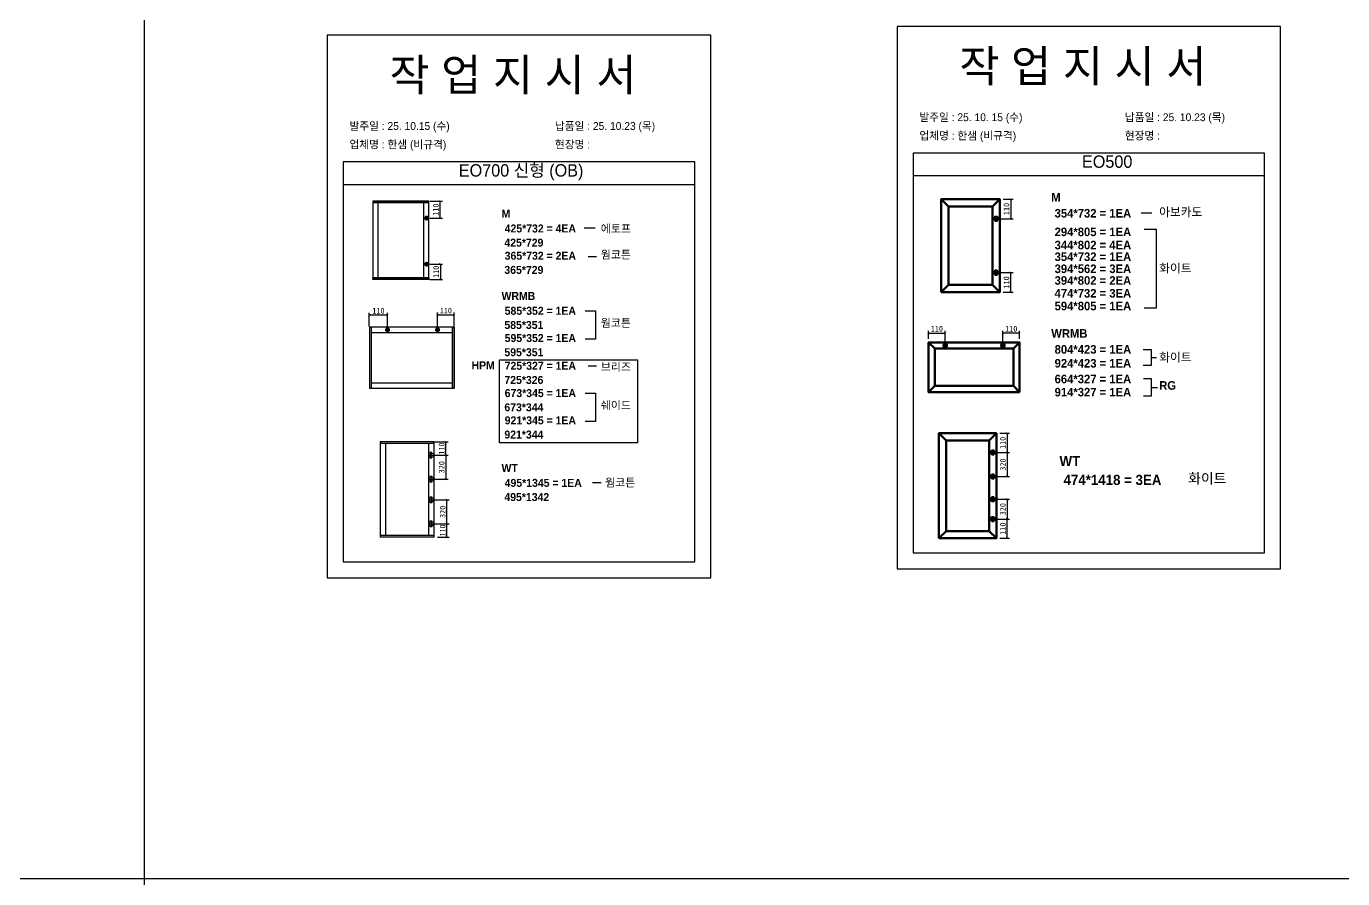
# Model space of a CAD drawing. Header units: millimetres. Extents: x -44117 to 256353, y -2095463 to 65325.
# Drawn here: x 109783 to 115549, y -386234 to -382501 of the extents above; entities that cross this region are included whole.
import ezdxf

# ---------------------------------------------------------------- set-up
doc = ezdxf.new("R2010")
doc.units = ezdxf.units.MM
doc.header["$LTSCALE"] = 10
doc.linetypes.add('CENTER', pattern=[50.8, 31.75, -6.35, 6.35, -6.35])
doc.layers.add('cen', color=1, linetype='CENTER')
doc.layers.add('Layer1', color=7, linetype='Continuous', lineweight=70)
doc.styles.add('MtX_Gulim', font='')
doc.styles.get('MtX_Gulim').set_extended_font_data('Gulim', bold=True)
doc.dimstyles.new('ISO-25', dxfattribs={"dimtxt": 2.5, "dimasz": 2.5, "dimexe": 1, "dimexo": 1, "dimtad": 1, "dimtxsty": 'Standard', "dimblk": 'ARCHTICK', "dimcen": 2.5, "dimadec": 0, "dimazin": 0, "dimtfac": 1, "dimtmove": 0, "dimatfit": 3, "dimfxl": 0, "dimarcsym": 0})

# ---------------------------------------------------------------- blocks, each defined once
blk = doc.blocks.new('_ArchTick')
at = {"color": 0, "linetype": 'ByBlock', "const_width": 0.15}
blk.add_lwpolyline([(-0.5, -0.5), (0.5, 0.5)], dxfattribs=at)
blk = doc.blocks.new('*D3570')
at = {"color": 0, "lineweight": -2}
for p, q in [((111550.9, -383267.1), (111605.5, -383267.1)), ((111595.5, -383340.7), (111595.5, -383267.1)), ((111550.9, -383340.7), (111605.5, -383340.7))]:
    blk.add_line(p, q, dxfattribs=at)
at = {"layer": 'Defpoints', "color": 0}
for p in [(111535.9, -383267.1), (111595.5, -383267.1), (111535.9, -383340.7)]:
    blk.add_point(p, dxfattribs=at)
at = {"color": 0, "lineweight": -2, "xscale": 10, "yscale": 10, "zscale": 10}
for p, rotation in [((111595.5, -383267.1), 90), ((111595.5, -383340.7), 270)]:
    blk.add_blockref('_ArchTick', p, dxfattribs=dict(at, rotation=rotation))
at = {"color": 0, "insert": (111576.7, -383303.9), "char_height": 25, "attachment_point": 5, "rotation": 90}
blk.add_mtext('110', dxfattribs=at)
blk = doc.blocks.new('*D3571')
at = {"color": 0, "lineweight": -2}
for p, q in [((111550.9, -383542.6), (111606.4, -383542.6)), ((111596.4, -383542.6), (111596.4, -383609.5)), ((111550.9, -383609.5), (111606.4, -383609.5))]:
    blk.add_line(p, q, dxfattribs=at)
at = {"layer": 'Defpoints', "color": 0}
for p in [(111535.9, -383542.6), (111535.9, -383609.5), (111596.4, -383609.5)]:
    blk.add_point(p, dxfattribs=at)
at = {"color": 0, "lineweight": -2, "xscale": 10, "yscale": 10, "zscale": 10}
for p, rotation in [((111596.4, -383542.6), 90), ((111596.4, -383609.5), 270)]:
    blk.add_blockref('_ArchTick', p, dxfattribs=dict(at, rotation=rotation))
at = {"color": 0, "insert": (111577.7, -383576), "char_height": 25, "attachment_point": 5, "rotation": 90}
blk.add_mtext('110', dxfattribs=at)
blk = doc.blocks.new('*D3572')
at = {"color": 0, "lineweight": -2}
for p, q in [((111285.2, -383815.4), (111285.2, -383755.7)), ((111365.1, -383765.7), (111285.2, -383765.7)), ((111365.1, -383815.4), (111365.1, -383755.7))]:
    blk.add_line(p, q, dxfattribs=at)
at = {"layer": 'Defpoints', "color": 0}
for p in [(111285.2, -383765.7), (111285.2, -383830.4), (111365.1, -383830.4)]:
    blk.add_point(p, dxfattribs=at)
at = {"color": 0, "lineweight": -2, "xscale": 10, "yscale": 10, "zscale": 10, "rotation": 180}
blk.add_blockref('_ArchTick', (111285.2, -383765.7), dxfattribs=at)
at = {"color": 0, "lineweight": -2, "xscale": 10, "yscale": 10, "zscale": 10}
blk.add_blockref('_ArchTick', (111365.1, -383765.7), dxfattribs=at)
at = {"color": 0, "insert": (111325.2, -383747), "char_height": 25, "attachment_point": 5}
blk.add_mtext('110', dxfattribs=at)
blk = doc.blocks.new('*D3573')
at = {"color": 0, "lineweight": -2}
for p, q in [((111584.1, -383815.4), (111584.1, -383754.7)), ((111584.1, -383764.7), (111656.7, -383764.7)), ((111656.7, -383815.4), (111656.7, -383754.7))]:
    blk.add_line(p, q, dxfattribs=at)
at = {"layer": 'Defpoints', "color": 0}
for p in [(111656.7, -383764.7), (111584.1, -383830.4), (111656.7, -383830.4)]:
    blk.add_point(p, dxfattribs=at)
at = {"color": 0, "lineweight": -2, "xscale": 10, "yscale": 10, "zscale": 10, "rotation": 180}
blk.add_blockref('_ArchTick', (111584.1, -383764.7), dxfattribs=at)
at = {"color": 0, "lineweight": -2, "xscale": 10, "yscale": 10, "zscale": 10}
blk.add_blockref('_ArchTick', (111656.7, -383764.7), dxfattribs=at)
at = {"color": 0, "insert": (111620.4, -383746), "char_height": 25, "attachment_point": 5}
blk.add_mtext('110', dxfattribs=at)
blk = doc.blocks.new('*D3574')
at = {"color": 0, "lineweight": -2}
for p, q in [((111572.8, -384321.3), (111630.7, -384321.3)), ((111620.7, -384379.2), (111620.7, -384321.3)), ((111572.8, -384379.2), (111630.7, -384379.2))]:
    blk.add_line(p, q, dxfattribs=at)
at = {"layer": 'Defpoints', "color": 0}
for p in [(111557.8, -384321.3), (111620.7, -384321.3), (111557.8, -384379.2)]:
    blk.add_point(p, dxfattribs=at)
at = {"color": 0, "lineweight": -2, "xscale": 10, "yscale": 10, "zscale": 10}
for p, rotation in [((111620.7, -384321.3), 90), ((111620.7, -384379.2), 270)]:
    blk.add_blockref('_ArchTick', p, dxfattribs=dict(at, rotation=rotation))
at = {"color": 0, "insert": (111602, -384350.2), "char_height": 25, "attachment_point": 5, "rotation": 90}
blk.add_mtext('110', dxfattribs=at)
blk = doc.blocks.new('*D3575')
at = {"color": 0, "lineweight": -2}
for p, q in [((111572.8, -384679.7), (111635.3, -384679.7)), ((111625.3, -384738.2), (111625.3, -384679.7)), ((111584.4, -384738.2), (111635.3, -384738.2))]:
    blk.add_line(p, q, dxfattribs=at)
at = {"layer": 'Defpoints', "color": 0}
for p in [(111557.8, -384679.7), (111625.3, -384679.7), (111569.4, -384738.2)]:
    blk.add_point(p, dxfattribs=at)
at = {"color": 0, "lineweight": -2, "xscale": 10, "yscale": 10, "zscale": 10}
for p, rotation in [((111625.3, -384679.7), 90), ((111625.3, -384738.2), 270)]:
    blk.add_blockref('_ArchTick', p, dxfattribs=dict(at, rotation=rotation))
at = {"color": 0, "insert": (111606.5, -384709), "char_height": 25, "attachment_point": 5, "rotation": 90}
blk.add_mtext('110', dxfattribs=at)
blk = doc.blocks.new('*D3576')
at = {"color": 0, "lineweight": -2}
for p, q in [((111572.8, -384574.5), (111635.3, -384574.5)), ((111625.3, -384679.7), (111625.3, -384574.5)), ((111572.8, -384679.7), (111635.3, -384679.7))]:
    blk.add_line(p, q, dxfattribs=at)
at = {"layer": 'Defpoints', "color": 0}
for p in [(111557.8, -384574.5), (111625.3, -384574.5), (111557.8, -384679.7)]:
    blk.add_point(p, dxfattribs=at)
at = {"color": 0, "lineweight": -2, "xscale": 10, "yscale": 10, "zscale": 10}
for p, rotation in [((111625.3, -384574.5), 90), ((111625.3, -384679.7), 270)]:
    blk.add_blockref('_ArchTick', p, dxfattribs=dict(at, rotation=rotation))
at = {"color": 0, "insert": (111606.5, -384627.1), "char_height": 25, "attachment_point": 5, "rotation": 90}
blk.add_mtext('320', dxfattribs=at)
blk = doc.blocks.new('*D3577')
at = {"color": 0, "lineweight": -2}
for p, q in [((111572.8, -384379.2), (111630.7, -384379.2)), ((111620.7, -384379.2), (111620.7, -384484.3)), ((111572.8, -384484.3), (111630.7, -384484.3))]:
    blk.add_line(p, q, dxfattribs=at)
at = {"layer": 'Defpoints', "color": 0}
for p in [(111557.8, -384379.2), (111557.8, -384484.3), (111620.7, -384484.3)]:
    blk.add_point(p, dxfattribs=at)
at = {"color": 0, "lineweight": -2, "xscale": 10, "yscale": 10, "zscale": 10}
for p, rotation in [((111620.7, -384379.2), 90), ((111620.7, -384484.3), 270)]:
    blk.add_blockref('_ArchTick', p, dxfattribs=dict(at, rotation=rotation))
at = {"color": 0, "insert": (111602, -384431.7), "char_height": 25, "attachment_point": 5, "rotation": 90}
blk.add_mtext('320', dxfattribs=at)
blk = doc.blocks.new('*D3578')
at = {"color": 0, "lineweight": -2}
for p, q in [((114062.3, -383257.9), (114105.2, -383257.9)), ((114095.2, -383257.9), (114095.2, -383343.8)), ((114045.9, -383343.8), (114105.2, -383343.8))]:
    blk.add_line(p, q, dxfattribs=at)
at = {"layer": 'Defpoints', "color": 0}
for p in [(114047.3, -383257.9), (114030.9, -383343.8), (114095.2, -383343.8)]:
    blk.add_point(p, dxfattribs=at)
at = {"color": 0, "lineweight": -2, "xscale": 10, "yscale": 10, "zscale": 10}
for p, rotation in [((114095.2, -383257.9), 90), ((114095.2, -383343.8), 270)]:
    blk.add_blockref('_ArchTick', p, dxfattribs=dict(at, rotation=rotation))
at = {"color": 0, "insert": (114076.4, -383300.8), "char_height": 25, "attachment_point": 5, "rotation": 90}
blk.add_mtext('110', dxfattribs=at)
blk = doc.blocks.new('*D3579')
at = {"color": 0, "lineweight": -2}
for p, q in [((114045.9, -383579.7), (114105.2, -383579.7)), ((114095.2, -383665.6), (114095.2, -383579.7)), ((114062.3, -383665.6), (114105.2, -383665.6))]:
    blk.add_line(p, q, dxfattribs=at)
at = {"layer": 'Defpoints', "color": 0}
for p in [(114030.9, -383579.7), (114095.2, -383579.7), (114047.3, -383665.6)]:
    blk.add_point(p, dxfattribs=at)
at = {"color": 0, "lineweight": -2, "xscale": 10, "yscale": 10, "zscale": 10}
for p, rotation in [((114095.2, -383579.7), 90), ((114095.2, -383665.6), 270)]:
    blk.add_blockref('_ArchTick', p, dxfattribs=dict(at, rotation=rotation))
at = {"color": 0, "insert": (114076.4, -383622.7), "char_height": 25, "attachment_point": 5, "rotation": 90}
blk.add_mtext('110', dxfattribs=at)
blk = doc.blocks.new('*D3580')
at = {"color": 0, "lineweight": -2}
for p, q in [((113735.1, -383870.1), (113735.1, -383834.4)), ((113808.2, -383884), (113808.2, -383834.4)), ((113735.1, -383844.4), (113808.2, -383844.4))]:
    blk.add_line(p, q, dxfattribs=at)
at = {"layer": 'Defpoints', "color": 0}
for p in [(113735.1, -383885.1), (113808.2, -383844.4), (113808.2, -383899)]:
    blk.add_point(p, dxfattribs=at)
at = {"color": 0, "lineweight": -2, "xscale": 10, "yscale": 10, "zscale": 10, "rotation": 180}
blk.add_blockref('_ArchTick', (113735.1, -383844.4), dxfattribs=at)
at = {"color": 0, "lineweight": -2, "xscale": 10, "yscale": 10, "zscale": 10}
blk.add_blockref('_ArchTick', (113808.2, -383844.4), dxfattribs=at)
at = {"color": 0, "insert": (113771.6, -383825.6), "char_height": 25, "attachment_point": 5}
blk.add_mtext('110', dxfattribs=at)
blk = doc.blocks.new('*D3581')
at = {"color": 0, "lineweight": -2}
for p, q in [((114060.8, -383884), (114060.8, -383834.4)), ((114133.9, -383870.1), (114133.9, -383834.4)), ((114133.9, -383844.4), (114060.8, -383844.4))]:
    blk.add_line(p, q, dxfattribs=at)
at = {"layer": 'Defpoints', "color": 0}
for p in [(114060.8, -383844.4), (114133.9, -383885.1), (114060.8, -383899)]:
    blk.add_point(p, dxfattribs=at)
at = {"color": 0, "lineweight": -2, "xscale": 10, "yscale": 10, "zscale": 10, "rotation": 180}
blk.add_blockref('_ArchTick', (114060.8, -383844.4), dxfattribs=at)
at = {"color": 0, "lineweight": -2, "xscale": 10, "yscale": 10, "zscale": 10}
blk.add_blockref('_ArchTick', (114133.9, -383844.4), dxfattribs=at)
at = {"color": 0, "insert": (114097.3, -383825.6), "char_height": 25, "attachment_point": 5}
blk.add_mtext('110', dxfattribs=at)
blk = doc.blocks.new('*D3582')
at = {"color": 0, "lineweight": -2}
for p, q in [((114047.6, -384282.9), (114089.6, -384282.9)), ((114079.6, -384282.9), (114079.6, -384367.3)), ((114031.5, -384367.3), (114089.6, -384367.3))]:
    blk.add_line(p, q, dxfattribs=at)
at = {"layer": 'Defpoints', "color": 0}
for p in [(114032.6, -384282.9), (114016.5, -384367.3), (114079.6, -384367.3)]:
    blk.add_point(p, dxfattribs=at)
at = {"color": 0, "lineweight": -2, "xscale": 10, "yscale": 10, "zscale": 10}
for p, rotation in [((114079.6, -384282.9), 90), ((114079.6, -384367.3), 270)]:
    blk.add_blockref('_ArchTick', p, dxfattribs=dict(at, rotation=rotation))
at = {"color": 0, "insert": (114060.9, -384325.1), "char_height": 25, "attachment_point": 5, "rotation": 90}
blk.add_mtext('110', dxfattribs=at)
blk = doc.blocks.new('*D3583')
at = {"color": 0, "lineweight": -2}
for p, q in [((114031.5, -384658.8), (114089.6, -384658.8)), ((114079.6, -384743.2), (114079.6, -384658.8)), ((114047.6, -384743.2), (114089.6, -384743.2))]:
    blk.add_line(p, q, dxfattribs=at)
at = {"layer": 'Defpoints', "color": 0}
for p in [(114016.5, -384658.8), (114079.6, -384658.8), (114032.6, -384743.2)]:
    blk.add_point(p, dxfattribs=at)
at = {"color": 0, "lineweight": -2, "xscale": 10, "yscale": 10, "zscale": 10}
for p, rotation in [((114079.6, -384658.8), 90), ((114079.6, -384743.2), 270)]:
    blk.add_blockref('_ArchTick', p, dxfattribs=dict(at, rotation=rotation))
at = {"color": 0, "insert": (114060.9, -384701), "char_height": 25, "attachment_point": 5, "rotation": 90}
blk.add_mtext('110', dxfattribs=at)
blk = doc.blocks.new('*D3584')
at = {"color": 0, "lineweight": -2}
for p, q in [((114031.5, -384367.3), (114089.6, -384367.3)), ((114079.6, -384367.3), (114079.6, -384472.7)), ((114031.5, -384472.7), (114089.6, -384472.7))]:
    blk.add_line(p, q, dxfattribs=at)
at = {"layer": 'Defpoints', "color": 0}
for p in [(114016.5, -384367.3), (114016.5, -384472.7), (114079.6, -384472.7)]:
    blk.add_point(p, dxfattribs=at)
at = {"color": 0, "lineweight": -2, "xscale": 10, "yscale": 10, "zscale": 10}
for p, rotation in [((114079.6, -384367.3), 90), ((114079.6, -384472.7), 270)]:
    blk.add_blockref('_ArchTick', p, dxfattribs=dict(at, rotation=rotation))
at = {"color": 0, "insert": (114060.9, -384420), "char_height": 25, "attachment_point": 5, "rotation": 90}
blk.add_mtext('320', dxfattribs=at)
blk = doc.blocks.new('*D3585')
at = {"color": 0, "lineweight": -2}
for p, q in [((114031.5, -384572.3), (114089.6, -384572.3)), ((114079.6, -384572.3), (114079.6, -384658.8)), ((114031.5, -384658.8), (114089.6, -384658.8))]:
    blk.add_line(p, q, dxfattribs=at)
at = {"layer": 'Defpoints', "color": 0}
for p in [(114016.5, -384572.3), (114016.5, -384658.8), (114079.6, -384658.8)]:
    blk.add_point(p, dxfattribs=at)
at = {"color": 0, "lineweight": -2, "xscale": 10, "yscale": 10, "zscale": 10}
for p, rotation in [((114079.6, -384572.3), 90), ((114079.6, -384658.8), 270)]:
    blk.add_blockref('_ArchTick', p, dxfattribs=dict(at, rotation=rotation))
at = {"color": 0, "insert": (114060.9, -384615.6), "char_height": 25, "attachment_point": 5, "rotation": 90}
blk.add_mtext('320', dxfattribs=at)

msp = doc.modelspace()

# ---------------------------------------------------------------- linework, layer by layer
for p, q in [((115207.40214, -383056.33276), (113667.40214, -383056.33276)), ((112710.71471, -383094.72617), (111170.71471, -383094.72617)), ((112710.71471, -383194.72617), (111170.71471, -383194.72617)), ((115207.40214, -383156.33276), (113667.40214, -383156.33276)), ((111300.01618, -383267.3549), (111300.01618, -383609.24179)), ((111546.51682, -383267.79763), (111300.01618, -383267.79763)), ((111546.51682, -383274.48779), (111300.01618, -383274.48779)), ((111546.27086, -383267.10894), (111300.26214, -383267.10894)), ((111321.90678, -383273.99587), (111321.90678, -383602.1089)), ((111524.38026, -383602.1089), (111524.38026, -383274.48779)), ((111545.28701, -383274.48779), (111545.28701, -383267.10894)), ((111546.51682, -383609.24179), (111546.51682, -383267.3549)), ((114713.5447, -383319.17089), (114667.14038, -383319.17089)), ((112226.7758, -383384.11415), (112274.21425, -383384.11415)), ((112243.85364, -383508.40288), (112280.85563, -383508.40288)), ((111546.51682, -383602.1089), (111300.01618, -383602.1089)), ((111546.51682, -383608.79906), (111300.01618, -383608.79906)), ((111301.24599, -383609.48776), (111301.24599, -383602.1089)), ((111545.28701, -383602.1089), (111545.28701, -383609.48776)), ((111546.27086, -383609.48776), (111300.26214, -383609.48776)), ((111285.22834, -383819.14102), (111285.22834, -384086.05365)), ((111293.23419, -383820.20847), (111285.22834, -383820.20847)), ((111656.43299, -383818.87416), (111285.4952, -383818.87416)), ((111285.97555, -383818.87416), (111285.97555, -384086.32051)), ((111293.23419, -383818.87416), (111293.23419, -384086.32051)), ((111648.69401, -383818.87416), (111648.69401, -384086.32051)), ((111648.69401, -383820.20847), (111656.69986, -383820.20847)), ((111655.95264, -383818.87416), (111655.95264, -384086.32051)), ((111656.69986, -383819.14102), (111656.69986, -384086.05365)), ((111648.69401, -383842.89171), (111293.23419, -383842.89171)), ((114710.98446, -383950.90963), (114733.38654, -383950.90963)), ((112243.85364, -383987.70053), (112280.85563, -383987.70053)), ((111292.70047, -384062.56982), (111648.69401, -384062.56982)), ((111285.4952, -384086.32051), (111656.43299, -384086.32051)), ((111656.69986, -384084.98621), (111648.69401, -384084.98621)), ((114710.98446, -384082.12182), (114738.18699, -384082.12182)), ((111332.5217, -384320.84036), (111332.5217, -384738.04822)), ((111569.51527, -384321.31967), (111332.5217, -384321.31967)), ((111569.51527, -384328.56262), (111332.5217, -384328.56262)), ((111569.24898, -384320.57407), (111332.78799, -384320.57407)), ((111333.85313, -384320.57407), (111333.85313, -384328.56262)), ((111356.22106, -384328.03005), (111356.22106, -384730.32596)), ((111545.54963, -384730.32596), (111545.54963, -384328.56262)), ((111568.18384, -384328.56262), (111568.18384, -384320.57407)), ((111569.51527, -384738.04822), (111569.51527, -384320.84036)), ((111543.27414, -384379.15675), (111572.32332, -384379.15675)), ((111555.13588, -384367.17393), (111550.87533, -384367.17393)), ((111555.13588, -384391.13957), (111550.87533, -384391.13957)), ((111553.0056, -384365.04365), (111553.0056, -384369.30421)), ((111553.0056, -384389.00929), (111553.0056, -384393.26985)), ((111557.79873, -384393.68134), (111557.79873, -384364.63217)), ((111555.13588, -384472.35647), (111550.87533, -384472.35647)), ((111553.0056, -384470.22619), (111553.0056, -384474.48675)), ((111557.79873, -384469.8147), (111557.79873, -384498.86388)), ((111543.27414, -384484.3393), (111572.32332, -384484.3393)), ((111555.13588, -384496.32211), (111550.87533, -384496.32211)), ((111553.0056, -384494.19183), (111553.0056, -384498.45239)), ((112263.13072, -384498.46237), (112300.13271, -384498.46237)), ((111543.27414, -384574.54929), (111572.32332, -384574.54929)), ((111555.13588, -384562.56646), (111550.87533, -384562.56646)), ((111555.13588, -384586.5321), (111550.87533, -384586.5321)), ((111553.0056, -384560.43618), (111553.0056, -384564.69674)), ((111553.0056, -384584.40183), (111553.0056, -384588.66238)), ((111557.79873, -384560.0247), (111557.79873, -384589.07388)), ((111543.27414, -384679.73182), (111572.32332, -384679.73182)), ((111555.13588, -384667.74899), (111550.87533, -384667.74899)), ((111555.13588, -384691.71463), (111550.87533, -384691.71463)), ((111553.0056, -384665.61871), (111553.0056, -384669.87927)), ((111553.0056, -384689.58435), (111553.0056, -384693.84491)), ((111557.79873, -384665.20723), (111557.79873, -384694.25641)), ((111569.51527, -384730.32596), (111332.5217, -384730.32596)), ((111569.51527, -384737.56891), (111332.5217, -384737.56891)), ((111569.24898, -384738.31451), (111332.78799, -384738.31451)), ((111333.85313, -384738.31451), (111333.85313, -384730.32596)), ((111568.18384, -384730.32596), (111568.18384, -384738.31451))]:
    msp.add_line(p, q)
at = {"color": 1}
msp.add_line((104015.69829, -386233.61492), (196284.84516, -386233.61492), dxfattribs=at)
msp.add_line((104015.69829, -386233.61492), (196284.84516, -386233.61492), dxfattribs=at)
for p in [(110300.49669, 21924.9366), (110300.49669, 14161.07811), (110300.49669, 18584.38997), (110300.49669, 10820.53148), (110300.49669, 18627.87121), (110300.49669, 10864.01272), (110300.49669, 15287.32457), (110300.49669, 7523.46608), (110300.49669, 3746.75115), (110300.49669, 21924.9366), (110300.49669, 14161.07811), (110300.49669, 18584.38997), (110300.49669, 10820.53148), (110300.49669, 18627.87121), (110300.49669, 10864.01272), (110300.49669, 15287.32457), (110300.49669, 7523.46608), (110300.49669, 3746.75115), (110300.49669, 21924.9366), (110300.49669, 14161.07811), (110300.49669, 18584.38997), (110300.49669, 10820.53148), (110300.49669, 18627.87121), (110300.49669, 10864.01272), (110300.49669, 15287.32457), (110300.49669, 7523.46608), (110300.49669, 3746.75115), (110300.49669, 21924.9366), (110300.49669, 14161.07811), (110300.49669, 18584.38997), (110300.49669, 10820.53148), (110300.49669, 18627.87121), (110300.49669, 10864.01272), (110300.49669, 15287.32457), (110300.49669, 7523.46608), (110300.49669, 3746.75115), (110300.49669, 21924.9366), (110300.49669, 14161.07811), (110300.49669, 18584.38997), (110300.49669, 10820.53148), (110300.49669, 18627.87121), (110300.49669, 10864.01272), (110300.49669, 15287.32457), (110300.49669, 7523.46608), (110300.49669, 3746.75115), (110300.49669, 21924.9366), (110300.49669, 14161.07811), (110300.49669, 18584.38997), (110300.49669, 10820.53148), (110300.49669, 18627.87121), (110300.49669, 10864.01272), (110300.49669, 15287.32457), (110300.49669, 7523.46608), (110300.49669, 3746.75115), (110300.49669, 21924.9366), (110300.49669, 14161.07811), (110300.49669, 18584.38997), (110300.49669, 10820.53148), (110300.49669, 18627.87121), (110300.49669, 10864.01272), (110300.49669, 15287.32457), (110300.49669, 7523.46608), (110300.49669, 3746.75115), (110300.49669, 21924.9366), (110300.49669, 14161.07811), (110300.49669, 18584.38997), (110300.49669, 10820.53148), (110300.49669, 18627.87121), (110300.49669, 10864.01272), (110300.49669, 15287.32457), (110300.49669, 7523.46608), (110300.49669, 3746.75115), (110300.49669, 21924.9366), (110300.49669, 14161.07811), (110300.49669, 18584.38997), (110300.49669, 10820.53148), (110300.49669, 18627.87121), (110300.49669, 10864.01272), (110300.49669, 15287.32457), (110300.49669, 7523.46608), (110300.49669, 3746.75115), (110300.49669, 21924.9366), (110300.49669, 14161.07811), (110300.49669, 18584.38997), (110300.49669, 10820.53148), (110300.49669, 18627.87121), (110300.49669, 10864.01272), (110300.49669, 15287.32457), (110300.49669, 7523.46608), (110300.49669, 3746.75115), (110300.49669, 12702.87182), (110300.49669, 4939.01333), (110300.49669, 9362.32519), (110300.49669, 1598.4667), (110300.49669, 9405.80642), (110300.49669, 1641.94794), (110300.49669, 6065.25979), (110300.49669, -1698.5987), (110300.49669, -5475.31363), (110300.49669, 12702.87182), (110300.49669, 4939.01333), (110300.49669, 9362.32519), (110300.49669, 1598.4667), (110300.49669, 9405.80642), (110300.49669, 1641.94794), (110300.49669, 6065.25979), (110300.49669, -1698.5987), (110300.49669, -5475.31363), (110300.49669, 12702.87182), (110300.49669, 4939.01333), (110300.49669, 9362.32519), (110300.49669, 1598.4667), (110300.49669, 9405.80642), (110300.49669, 1641.94794), (110300.49669, 6065.25979), (110300.49669, -1698.5987), (110300.49669, -5475.31363), (110300.49669, 12702.87182), (110300.49669, 4939.01333), (110300.49669, 9362.32519), (110300.49669, 1598.4667), (110300.49669, 9405.80642), (110300.49669, 1641.94794), (110300.49669, 6065.25979), (110300.49669, -1698.5987), (110300.49669, -5475.31363), (110300.49669, 12702.87182), (110300.49669, 4939.01333), (110300.49669, 9362.32519), (110300.49669, 1598.4667), (110300.49669, 9405.80642), (110300.49669, 1641.94794), (110300.49669, 6065.25979), (110300.49669, -1698.5987), (110300.49669, -5475.31363)]:
    msp.add_xline(p, (0, 1), dxfattribs=at)
for points in [[(113597.40214, -384877.16304), (115277.40214, -384877.16304), (115277.40214, -382501.16304), (113597.40214, -382501.16304)], [(111100.71471, -384915.55645), (112780.71471, -384915.55645), (112780.71471, -382539.55645), (111100.71471, -382539.55645)], [(111855.75093, -383961.83648), (112460.56951, -383961.83648), (112460.56951, -384325.69148), (111855.75093, -384325.69148)]]:
    msp.add_lwpolyline(points, close=True)
for points in [[(113667.40214, -383056.33276), (113667.40214, -384807.16304), (115207.40214, -384807.16304), (115207.40214, -383056.33276)], [(111170.71471, -383094.72617), (111170.71471, -384845.55645), (112710.71471, -384845.55645), (112710.71471, -383094.72617)], [(114679.94157, -383389.57744), (114732.74648, -383389.57744), (114732.74648, -383735.20957), (114679.94157, -383735.20957)], [(112231.10215, -383747.58371), (112275.43945, -383747.58371), (112275.43945, -383870.95706), (112231.10215, -383870.95706)], [(114675.78119, -383915.70635), (114710.98446, -383915.70635), (114710.98446, -383986.1129), (114675.78119, -383986.1129)], [(114677.38133, -384043.71825), (114710.98446, -384043.71825), (114710.98446, -384120.5254), (114677.38133, -384120.5254)], [(112231.10215, -384108.06523), (112275.43945, -384108.06523), (112275.43945, -384231.43858), (112231.10215, -384231.43858)]]:
    msp.add_lwpolyline(points)
for centre, radius in [((111557.79873, -384379.15675), 9.31997), ((111553.0056, -384367.17393), 0.85211), ((111553.0056, -384391.13957), 0.85211), ((111553.0056, -384472.35647), 0.85211), ((111557.79873, -384484.3393), 9.31997), ((111553.0056, -384496.32211), 0.85211), ((111557.79873, -384574.54929), 9.31997), ((111553.0056, -384562.56646), 0.85211), ((111553.0056, -384586.5321), 0.85211), ((111557.79873, -384679.73182), 9.31997), ((111553.0056, -384667.74899), 0.85211), ((111553.0056, -384691.71463), 0.85211)]:
    msp.add_circle(centre, radius)
for centre, radius, start, end in [((111546.27086, -383267.3549), 0.24596, 0, 90), ((111300.26214, -383609.2418), 0.24596, 180, 270), ((111546.27086, -383609.2418), 0.24596, 270, 0), ((111285.4952, -383819.14102), 0.26686, 90, 180), ((111656.43299, -383819.14102), 0.26686, 0, 90), ((111656.43299, -384086.05365), 0.26686, 270, 0), ((111332.78799, -384320.84036), 0.26628, 90, 180), ((111569.24898, -384320.84036), 0.26628, 0, 90), ((111332.78799, -384738.04823), 0.26628, 180, 270), ((111569.24898, -384738.04823), 0.26628, 270, 0)]:
    msp.add_arc(centre, radius, start, end)
at = {"layer": 'Layer1'}
for p, q in [((113822.88078, -383289.94392), (113790.81745, -383257.8806)), ((114015.26072, -383289.94392), (114047.32405, -383257.8806)), ((111535.87883, -383331.66022), (111535.87883, -383349.79062)), ((114030.94901, -383330.42336), (114030.94901, -383357.07832)), ((111535.87883, -383551.66858), (111535.87883, -383533.53818)), ((114030.94901, -383593.06034), (114030.94901, -383566.40538)), ((113790.81745, -383665.6031), (113822.88078, -383633.53978)), ((114047.32405, -383665.6031), (114015.26072, -383633.53978)), ((114015.26072, -383633.53978), (114047.32405, -383665.6031)), ((111355.26468, -383830.41607), (111374.93567, -383830.41607)), ((111593.96765, -383830.41607), (111574.29667, -383830.41607)), ((113762.36593, -383912.381), (113735.07501, -383885.09008)), ((114133.87398, -383885.09008), (114106.58306, -383912.381)), ((114106.58306, -383912.381), (114133.87398, -383885.09008)), ((113796.82029, -383899.02781), (113819.50785, -383899.02781)), ((114072.12871, -383899.02781), (114049.44115, -383899.02781)), ((113762.36593, -384076.12653), (113735.07501, -384103.41746)), ((114133.87398, -384103.41746), (114106.58306, -384076.12653)), ((113812.1612, -384314.44251), (113780.66578, -384282.94709)), ((114001.13374, -384314.44251), (114032.62916, -384282.94709)), ((114016.54415, -384354.20498), (114016.54415, -384380.38783)), ((114016.54415, -384459.607), (114016.54415, -384485.78985)), ((114016.54415, -384559.18026), (114016.54415, -384585.36311)), ((114016.54415, -384671.92803), (114016.54415, -384645.74518)), ((113780.66578, -384743.18593), (113812.1612, -384711.6905)), ((114032.62916, -384743.18593), (114001.13374, -384711.6905)), ((114001.13374, -384711.6905), (114032.62916, -384743.18593))]:
    msp.add_line(p, q, dxfattribs=at)
for points in [[(113790.81745, -383665.6031), (114047.32405, -383665.6031), (114047.32405, -383257.8806), (113790.81745, -383257.8806)], [(113822.88078, -383633.53978), (114015.26072, -383633.53978), (114015.26072, -383289.94392), (113822.88078, -383289.94392)], [(111544.94404, -383340.72542), (111526.81363, -383340.72542)], [(114044.27649, -383343.75084), (114017.62152, -383343.75084)], [(111544.94404, -383542.60338), (111526.81363, -383542.60338)], [(114044.27649, -383579.73286), (114017.62152, -383579.73286)], [(111365.10018, -383820.58058), (111365.10018, -383840.25157)], [(111584.13216, -383820.58058), (111584.13216, -383840.25157)], [(114133.87398, -384103.41746), (114133.87398, -383885.09008), (113735.07501, -383885.09008), (113735.07501, -384103.41746)], [(113808.16407, -383887.68403), (113808.16407, -383910.37159)], [(114060.78493, -383887.68403), (114060.78493, -383910.37159)], [(114106.58306, -384076.12653), (114106.58306, -383912.381), (113762.36593, -383912.381), (113762.36593, -384076.12653)], [(113780.66578, -384743.18593), (114032.62916, -384743.18593), (114032.62916, -384282.94709), (113780.66578, -384282.94709)], [(113812.1612, -384711.6905), (114001.13374, -384711.6905), (114001.13374, -384314.44251), (113812.1612, -384314.44251)], [(114029.63558, -384367.29641), (114003.45273, -384367.29641)], [(114029.63558, -384472.69843), (114003.45273, -384472.69843)], [(114029.63558, -384572.27169), (114003.45273, -384572.27169)], [(114029.63558, -384658.83661), (114003.45273, -384658.83661)]]:
    msp.add_lwpolyline(points, close=True, dxfattribs=at)
for centre, radius in [((111535.87883, -383340.72542), 6.04347), ((114030.94901, -383343.75084), 8.88499), ((111535.87883, -383542.60338), 6.04347), ((114030.94901, -383579.73286), 8.88499), ((111365.10018, -383830.41607), 6.55699), ((111584.13216, -383830.41607), 6.55699), ((113808.16407, -383899.02781), 7.56252), ((114060.78493, -383899.02781), 7.56252), ((114016.54415, -384367.29641), 8.72762), ((114016.54415, -384472.69843), 8.72762), ((114016.54415, -384572.27169), 8.72762), ((114016.54415, -384658.83661), 8.72762)]:
    msp.add_circle(centre, radius, dxfattribs=at)

# ---------------------------------------------------------------- texts
at = {"linetype": 'Continuous', "style": 'MtX_Gulim'}
for s, height, p in [('M', 37.64559, (114272.6426, -383268.64558)), ('M', 35.04934, (111864.45264, -383338.92653)), ('354*732 = 1EA', 37.6455946, (114287.43072, -383338.42407)), ('아보카도', 37.645595, (114745.40001, -383333.12952)), ('425*732 = 4EA', 35.0493439, (111878.22088, -383403.89271)), ('에토프', 35.049344, (112299.27166, -383404.92379)), ('294*805 = 1EA', 37.6455946, (114287.43072, -383420.03165)), ('365*732 = 2EA', 35.0493439, (111878.22088, -383523.19094)), ('웜코튼', 35.049344, (112299.27166, -383518.77606)), ('344*802 = 4EA', 37.6455946, (114287.43072, -383477.63701)), ('354*732 = 1EA', 37.6455946, (114287.43072, -383528.84177)), ('394*562 = 3EA', 37.6455946, (114287.43072, -383581.64668)), ('화이트', 37.645595, (114745.40001, -383579.2324)), ('394*802 = 2EA', 37.6455946, (114287.43072, -383632.85144)), ('WRMB', 35.049344, (111864.45264, -383699.40805)), ('474*732 = 3EA', 37.6455946, (114287.43072, -383688.85665)), ('594*805 = 1EA', 37.6455946, (114287.43072, -383744.86185)), ('585*352 = 1EA', 35.0493439, (111878.22088, -383764.37422)), ('웜코튼', 35.049344, (112299.27166, -383817.5709)), ('WRMB', 37.645595, (114272.6426, -383864.86101)), ('595*352 = 1EA', 35.0493439, (111878.22088, -383883.67246)), ('804*423 = 1EA', 37.6455946, (114287.43072, -383934.6395)), ('화이트', 37.645595, (114745.40001, -383969.34867)), ('725*327 = 1EA', 35.0493439, (111878.22088, -384005.1181)), ('브리즈', 35.049344, (112299.27166, -384009.85984)), ('924*423 = 1EA', 37.6455946, (114287.43072, -383995.44515)), ('664*327 = 1EA', 37.6455946, (114287.43072, -384064.25155)), ('RG', 37.645595, (114745.40001, -384092.56013)), ('673*345 = 1EA', 35.0493439, (111878.22088, -384124.85574)), ('914*327 = 1EA', 37.6455946, (114287.43072, -384121.8569)), ('쉐이드', 35.049344, (112299.27166, -384178.05242)), ('921*345 = 1EA', 35.0493439, (111878.22088, -384244.15398)), ('WT', 44.508282, (114308.91632, -384427.14655)), ('WT', 35.049344, (111864.45264, -384453.14213)), ('474*1418 = 3EA', 44.508282, (114326.40027, -384509.64546)), ('화이트', 44.508282, (114872.49513, -384503.06337)), ('495*1345 = 1EA', 35.0493439, (111878.22088, -384517.8886)), ('웜코튼', 35.049344, (112318.54875, -384516.84721))]:
    msp.add_text(s, height=height, dxfattribs=at).set_placement(p)
at = {"color": 242, "linetype": 'Continuous', "true_color": 0xcd2027, "style": 'MtX_Gulim'}
for s, p in [('425*729', (111876.91612, -383466.01004)), ('365*729', (111876.91612, -383585.30828)), ('585*351', (111876.91612, -383826.49156)), ('595*351', (111876.91612, -383945.7898)), ('725*326', (111876.91612, -384067.23544)), ('673*344', (111876.91612, -384186.97307)), ('921*344', (111876.91612, -384306.27131)), ('495*1342', (111876.91612, -384580.00594))]:
    msp.add_text(s, height=35.049344, dxfattribs=at).set_placement(p)
at = {"attachment_point": 1}
for s, width, gutter_width, heights, insert, char_height in [('{\\fGulim|b0|i0|c129|p50;작 업 지 시 서}', 3307.3198183, 12.5, [-155.84554], (111373.52131, -382643.71896), 140), ('{\\fGulim|b0|i0|c129|p50;작 업 지 시 서}', 3307.3198183, 12.5, [-155.84554], (113870.20875, -382605.32555), 140), ('\\pt11;{\\fGulim|b0|i0|c129|p50;발주일 : 25. 10.15 (수)}', 3307.3198183, 12.5, [34.50412], (111198.31196, -382920.43938), 34.3), ('{\\fGulim|b0|i0|c129|p50;납품일 : 25. 10.23 (목)}', 3307.3198183, 12.5, [37.67976], (112098.28994, -382920.43938), 34.3), ('\\pt11;{\\fGulim|b0|i0|c129|p50;발주일 : 25. 10. 15 (수)}', 3307.3198183, 12.5, [34.50412], (113694.99939, -382882.04597), 34.3), ('{\\fGulim|b0|i0|c129|p50;납품일 : 25. 10.23 (목)}', 3307.3198183, 12.5, [37.67976], (114594.97737, -382882.04597), 34.3), ('{\\fGulim|b0|i0|c129|p50;업체명 : 한샘 (비규격)}', 3307.3198183, 12.5, [36.11279], (113694.99939, -382962.70215), 34.3), ('{\\fGulim|b0|i0|c129|p50;현장명 : }', 3307.3198183, 12.5, [-38.2735], (114594.97737, -382962.70215), 34.3), ('{\\fGulim|b0|i0|c129|p50;업체명 : 한샘 (비규격)}', 3307.3198183, 12.5, [36.11279], (111198.31196, -383001.09556), 34.3), ('{\\fGulim|b0|i0|c129|p50;현장명 : }', 3307.3198183, 12.5, [-38.2735], (112098.28994, -383001.09556), 34.3), ('{\\fGulim|b0|i0|c129|p50;EO500}', 5224.9748335, 19.74777, [57.05176], (114407.2658, -383066.46711), 54.1878762), ('{\\fGulim|b0|i0|c129|p50;EO700 신형 (OB)}', 5224.9748335, 19.74777, [57.05176], (111677.26338, -383104.86052), 54.1878762)]:
    msp.add_mtext_dynamic_manual_height_columns(s, width=width, gutter_width=gutter_width, heights=heights, dxfattribs=dict(at, insert=insert, char_height=char_height))
at = {"layer": 'cen', "linetype": 'Continuous', "style": 'MtX_Gulim'}
msp.add_text('HPM', height=35.049344, dxfattribs=at).set_placement((111732.96869, -384003.08917))

# ---------------------------------------------------------------- dimensions: what is measured, and where the dimension line sits
for base, p1, p2, angle, text, picture, middle in [((111595.49261, -383267.10894), (111535.87883, -383340.72542), (111535.87883, -383267.10894), 90, '110', '*D3570', (111576.74261, -383303.91718)), ((114095.18034, -383343.75084), (114047.32405, -383257.8806), (114030.94901, -383343.75084), 90, '110', '*D3578', (114076.43034, -383300.81572)), ((111596.44608, -383609.48776), (111535.87883, -383542.60338), (111535.87883, -383609.48776), 90, '110', '*D3571', (111577.69608, -383576.04557)), ((114095.18034, -383579.73286), (114047.32405, -383665.6031), (114030.94901, -383579.73286), 270, '110', '*D3579', (114076.43034, -383622.66798)), ((111285.22834, -383765.73678), (111365.10018, -383830.41607), (111285.22834, -383830.41607), 180, '110', '*D3572', (111325.16426, -383746.98678)), ((111656.69986, -383764.70229), (111584.13216, -383830.41607), (111656.69986, -383830.41607), 180, '110', '*D3573', (111620.41601, -383745.95229)), ((113808.16407, -383844.35686), (113735.07501, -383885.09008), (113808.16407, -383899.02781), 180, '110', '*D3580', (113771.61954, -383825.60686)), ((114079.63783, -384367.29641), (114032.62916, -384282.94709), (114016.54415, -384367.29641), 90, '110', '*D3582', (114060.88783, -384325.12175)), ((111620.72387, -384484.3393), (111557.79873, -384379.15675), (111557.79873, -384484.3393), 90, '320', '*D3577', (111601.97387, -384431.74803)), ((114079.63783, -384472.69843), (114016.54415, -384367.29641), (114016.54415, -384472.69843), 90, '320', '*D3584', (114060.88783, -384419.99742)), ((111625.29533, -384574.54929), (111557.79873, -384679.73182), (111557.79873, -384574.54929), 90, '320', '*D3576', (111606.54533, -384627.14056)), ((114079.63783, -384658.83661), (114016.54415, -384572.27169), (114016.54415, -384658.83661), 90, '320', '*D3585', (114060.88783, -384615.55415)), ((111625.29533, -384679.73182), (111569.43728, -384738.23652), (111557.79873, -384679.73182), 90, '110', '*D3575', (111606.54533, -384708.98417)), ((114079.63783, -384658.83661), (114032.62916, -384743.18593), (114016.54415, -384658.83661), 270, '110', '*D3583', (114060.88783, -384701.01127))]:
    dim = msp.add_linear_dim(base=base, p1=p1, p2=p2, angle=angle, text=text, dimstyle='ISO-25', override={"dimscale": 10, "dimasz": 1, "dimexo": 1.5, "dimtxsty": 'Standard'})
    dim.commit()
    dim.dimension.update_dxf_attribs({"geometry": picture, "text_midpoint": middle})
dim = msp.add_linear_dim(base=(114060.78493, -383844.35686), p1=(114133.87398, -383885.09008), p2=(114060.78493, -383899.02781), text='110', dimstyle='ISO-25', override={"dimscale": 10, "dimasz": 1, "dimexo": 1.5, "dimtxsty": 'Standard'})
dim.commit()
dim.dimension.update_dxf_attribs({"geometry": '*D3581', "text_midpoint": (114097.32946, -383825.60686)})
dim = msp.add_linear_dim(base=(111620.72387, -384321.31967), p1=(111557.79873, -384379.15675), p2=(111557.79873, -384321.31967), angle=90, text='110', dimstyle='ISO-25', override={"dimscale": 10, "dimasz": 1, "dimexo": 1.5, "dimtxsty": 'Standard'})
dim.commit()
dim.dimension.update_dxf_attribs({"geometry": '*D3574', "text_midpoint": (111620.72387, -384350.23821), "dimtype": 160})

doc.saveas('drawing.dxf')
